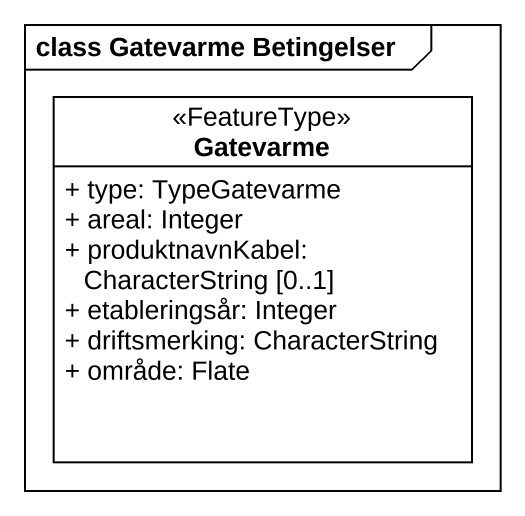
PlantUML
@startuml
mainframe class Gatevarme Betingelser
hide circle
hide empty members
skinparam classAttributeIconSize 0
class Gatevarme <<FeatureType>> {
  + type: TypeGatevarme
  + areal: Integer
  + produktnavnKabel: CharacterString [0..1]
  + etableringsår: Integer
  + driftsmerking: CharacterString
  + område: Flate
}
@enduml
